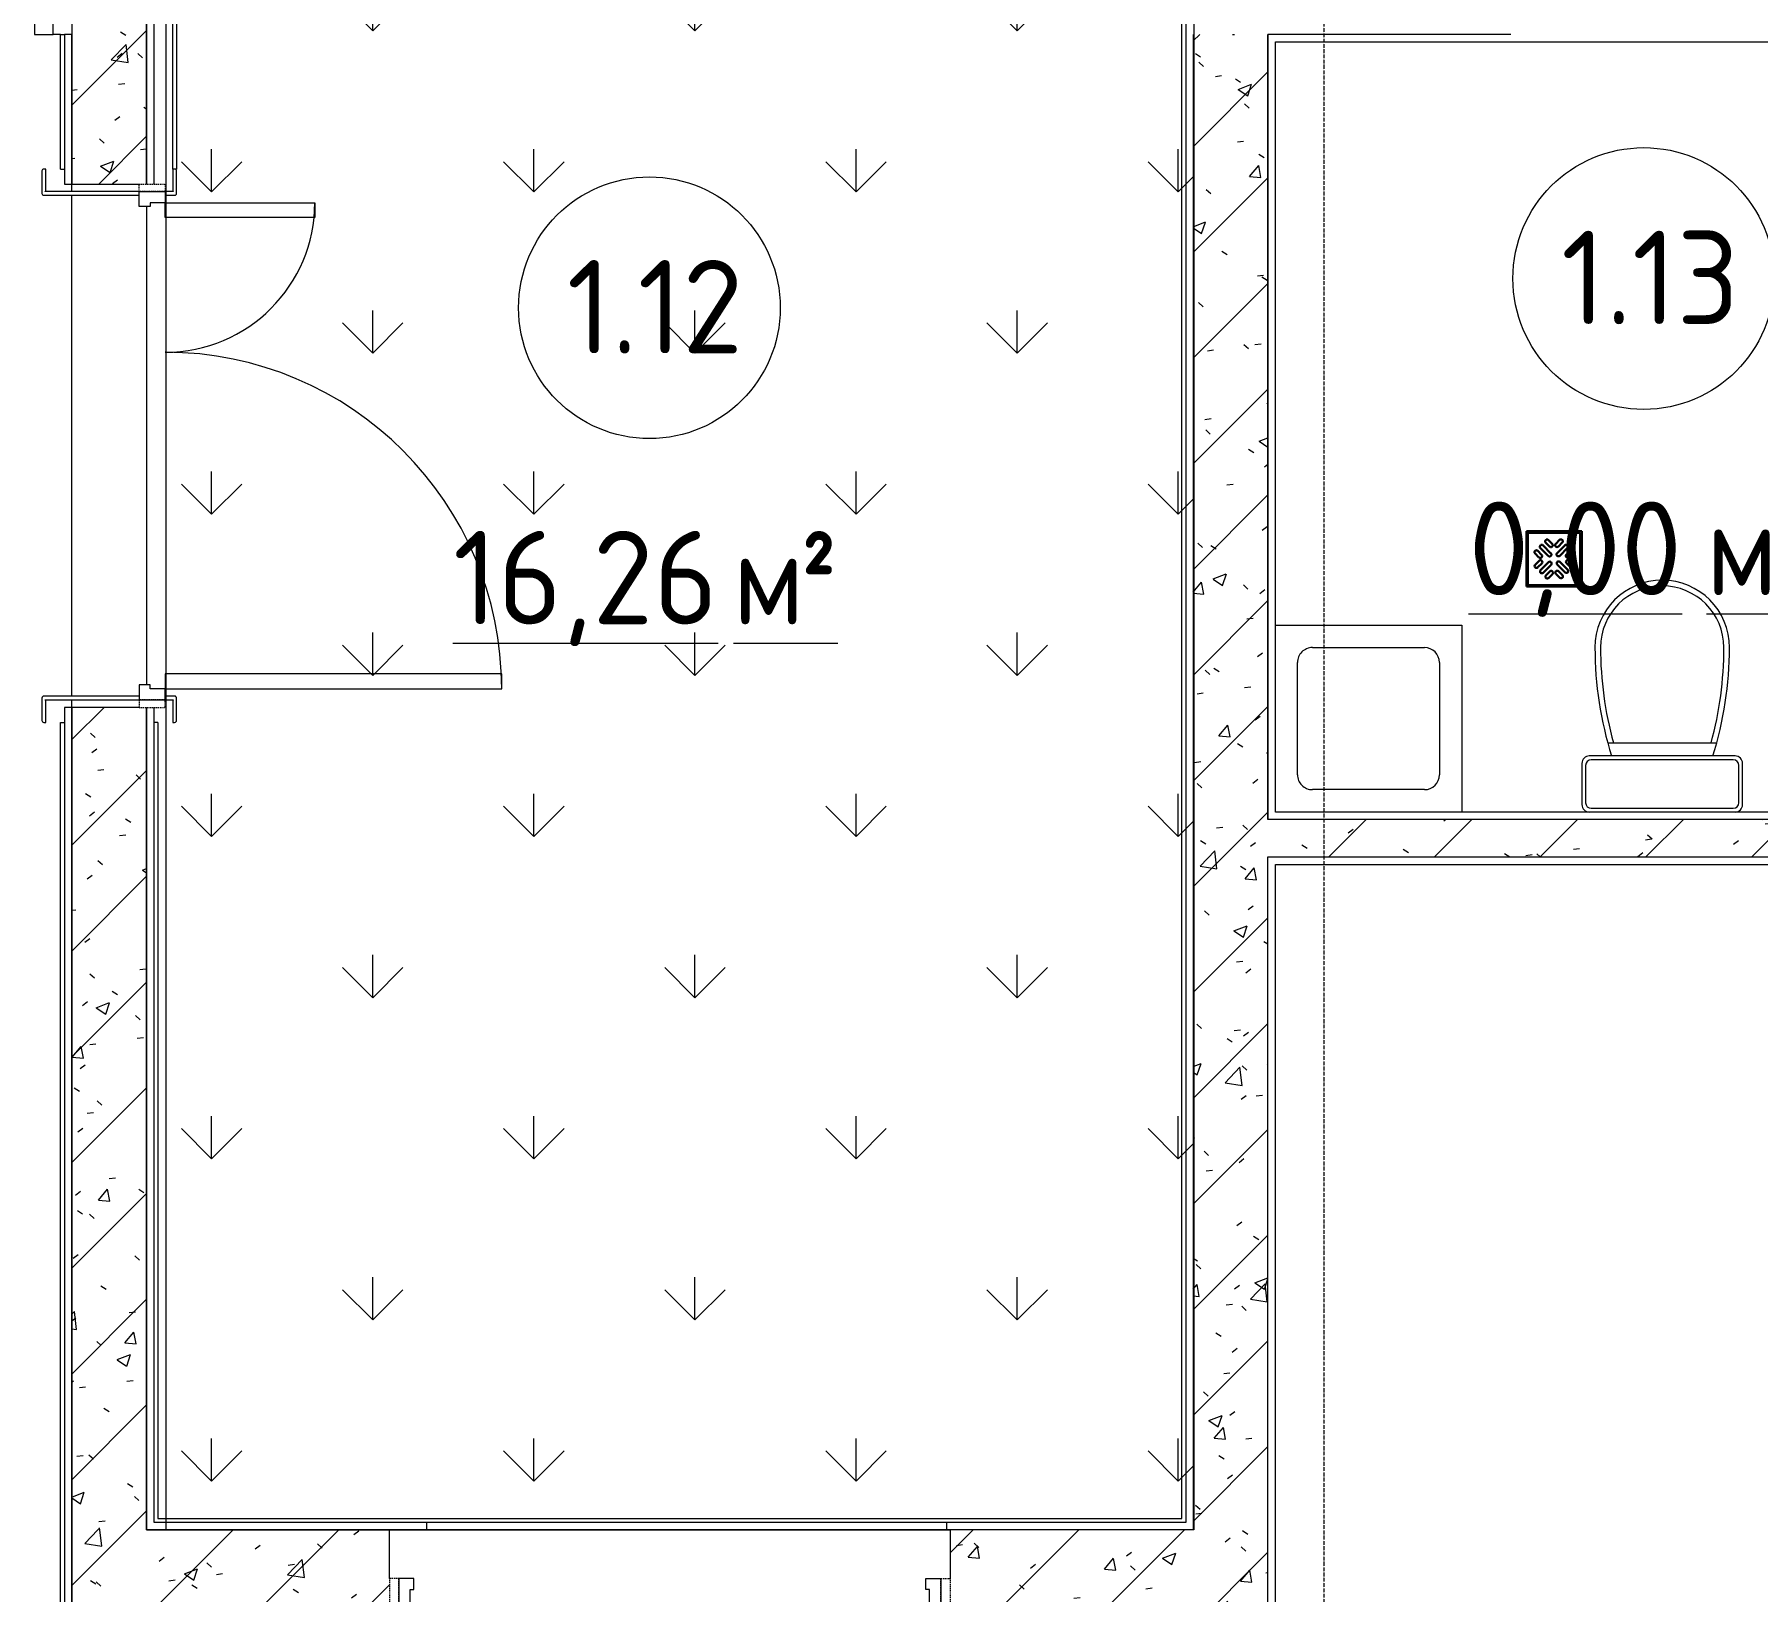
# Model space of a CAD drawing. Header units: millimetres. Extents: x -584918 to 2941280, y 3000189 to 4229862.
# Drawn here: x -435135 to -430525, y 3674110 to 3678275 of the extents above; entities that cross this region are included whole.
import ezdxf

# ---------------------------------------------------------------- set-up
doc = ezdxf.new("R2010")
doc.units = ezdxf.units.MM
doc.linetypes.add('ASVP_Невидимые', pattern=[5, 3, -2])
doc.linetypes.add('ASVP_Осевая', pattern=[14, 10, -2, 0, -2])
for name, color, linetype, lineweight in [('Витраж', 7, 'Continuous', 0), ('Двери', 7, 'Continuous', 0), ('Линии', 7, 'Continuous', 0), ('Марки помещений', 7, 'Continuous', 0), ('Обобщенные модели', 7, 'Continuous', 0), ('Перекрытие', 7, 'Continuous', 0), ('Сантехника', 7, 'Continuous', 0), ('Стены внутренние', 7, 'Continuous', 0), ('Стены наружные', 7, 'Continuous', 0), ('Стены несущие', 7, 'Continuous', 0), ('Стены отделка', 7, 'Continuous', 0), ('экспертиза условные обозначения', 1, 'Continuous', 0)]:
    doc.layers.add(name, color=color, linetype=linetype, lineweight=lineweight)
doc.styles.add('GOST Common_2', font='', dxfattribs={"height": 500})
doc.styles.add('GOST Common_3', font='', dxfattribs={"width": 0.9, "height": 500})
doc.styles.get('GOST Common_2').set_extended_font_data('GOST Common')
doc.styles.get('GOST Common_3').set_extended_font_data('GOST Common')
pattern_1 = [(45, (-437515.92, 3663725.22), (-141.4214, 141.4214), [])]
pattern_2 = [(50, (-437515.92, 3663725.22), (364.368, -31.8783), [38.1, -419.1]), (355, (-437515.92, 3663725.2), (-70.486, 382.113), [30.48, -335.28]), (100.451, (-437485.56, 3663722.56), (293.885, 350.2334), [32.38, -356.18]), (46.184, (-437515.92, 3663826.8), (542.158, -84.086), [57.15, -628.65]), (96.636, (-437470.74, 3663819.8), (474.805, 494.855), [48.57, -534.27]), (351.184, (-437515.9, 3663826.8), (474.81, 494.85), [45.72, -502.92]), (21, (-437465.12, 3663801.42), (303.2285, -204.5305), [38.1, -419.1]), (326, (-437465.12, 3663801.4), (123.604, 368.376), [30.48, -335.28]), (71.451, (-437439.86, 3663784.37), (426.834, 163.843), [32.38, -356.18]), (37.5, (-437515.92, 3663725.22), (6.1766, 169.1102), [16.764, -314.452, 16.764, -323.596, -336.55]), (37.5, (-437515.92, 3663725.22), (6.1766, 169.1102), [-671.576, 16.764, -319.786]), (7.5, (-437515.92, 3663725.22), (133.6389, 200.3615), [16.764, -177.292, 16.764, -306.832, -128.27]), (7.5, (-437515.92, 3663725.22), (133.6389, 200.3615), [-517.652, 16.764, -111.506]), (327.5, (-437629.21, 3663725.22), (271.1818, -11.4584), [16.764, -110.236, 16.764, -379.476, -525.78]), (327.5, (-437629.21, 3663725.22), (271.1818, -11.4584), [-523.24, 16.764, -509.016]), (317.5, (-437680, 3663725.22), (296.2585, 50.853), [16.764, -148.336, 16.764, -246.38, -373.38]), (317.5, (-437680, 3663725.22), (296.2585, 50.853), [-428.244, 16.764, -356.616])]

# ---------------------------------------------------------------- blocks, each defined once
blk = doc.blocks.new('VK_02_Поддон_ПУИ_без крана - VK_02_Поддон_ПУИ_без крана-V189-АР Этаж 01')
at = {"layer": 'Сантехника', "color": 253, "true_color": 0xaaaaaa}
for p, q in [((-250, -500), (-250, 0)), ((-150, -60), (150, -60)), ((-190, -400), (-190, -100)), ((190, -100), (190, -400)), ((150, -440), (-150, -440)), ((249, -500), (-250, -500))]:
    blk.add_line(p, q, dxfattribs=at)
for centre, start, end in [((-150, -100), 90, 180), ((150, -100), 360, 90), ((-150, -400), 180, 270), ((150, -400), 270, 0)]:
    blk.add_arc(centre, 40, start, end, dxfattribs=at)
blk = doc.blocks.new('ADSK_Трап_ПП_Вертикальный - DN50-V195-АР Этаж 01')
at = {"layer": 'Сантехника', "lineweight": 30}
for p, q in [((74, 74), (-74, 74)), ((-74, 74), (-74, -74)), ((-70, 70), (70, 70)), ((-70, -70), (-70, 70)), ((-15.4, 50.5), (-4.7, 39.9)), ((14.9, 51), (4.3, 40.4)), ((70, 70), (70, -70)), ((74, -74), (74, 74)), ((-51, 14.9), (-40.4, 4.3)), ((-43.9, 22), (-33.3, 11.4)), ((-15.5, 8), (-36.7, 29.2)), ((-8.4, 15), (-29.6, 36.2)), ((-22.4, 43.4), (-11.8, 32.8)), ((8, 15.5), (29.2, 36.7)), ((22, 43.9), (11.4, 33.3)), ((15, 8.4), (36.2, 29.6)), ((43.4, 22.4), (32.8, 11.8)), ((50.5, 15.4), (39.9, 4.7)), ((-50.5, -15.4), (-39.9, -4.7)), ((-43.4, -22.4), (-32.8, -11.8)), ((-15, -8.4), (-36.2, -29.6)), ((-8, -15.5), (-29.2, -36.7)), ((-22, -43.9), (-11.4, -33.3)), ((-14.9, -51), (-4.3, -40.4)), ((15.4, -50.5), (4.7, -39.9)), ((8.4, -15), (29.6, -36.2)), ((22.4, -43.4), (11.8, -32.8)), ((15.5, -8), (36.7, -29.2)), ((43.9, -22), (33.3, -11.4)), ((51, -14.9), (40.4, -4.3)), ((-74, -74), (74, -74)), ((70, -70), (-70, -70))]:
    blk.add_line(p, q, dxfattribs=at)
for centre, radius, start, end in [((-18.9, 47), 5, 45, 225), ((18.4, 47.4), 5, 315, 135), ((-47.4, 18.4), 5, 45, 225), ((-36.8, 7.8), 5, 225, 45), ((-33.2, 32.7), 4.99, 45, 225), ((-12, 11.5), 4.99, 225, 45), ((-8.3, 36.4), 5, 225, 45), ((7.8, 36.8), 5, 135, 315), ((11.5, 12), 4.99, 135, 315), ((32.7, 33.2), 4.99, 315, 135), ((36.4, 8.3), 5, 135, 315), ((47, 18.9), 5, 315, 135), ((-47, -18.9), 5, 135, 315), ((-36.4, -8.3), 5, 315, 135), ((-32.7, -33.2), 4.99, 135, 315), ((-18.4, -47.4), 5, 135, 315), ((-11.5, -12), 4.99, 315, 135), ((-7.8, -36.8), 5, 315, 135), ((8.3, -36.4), 5, 45, 225), ((12, -11.5), 4.99, 45, 225), ((18.9, -47), 5, 225, 45), ((33.2, -32.7), 4.99, 225, 45), ((36.8, -7.8), 5, 45, 225), ((47.4, -18.4), 5, 225, 45)]:
    blk.add_arc(centre, radius, start, end, dxfattribs=at)
blk = doc.blocks.new('ВК_Домодедово_rvt-1-АР Этаж 01')
at = {"layer": 'Сантехника', "color": 253, "lineweight": 9, "true_color": 0xaaaaaa}
blk.add_blockref('ADSK_Трап_ПП_Вертикальный - DN50-V195-АР Этаж 01', (6446.6, 13146.4), dxfattribs=at)
at = {"layer": 'Сантехника', "color": 253, "lineweight": 9, "true_color": 0xaaaaaa, "rotation": 180}
blk.add_blockref('VK_02_Поддон_ПУИ_без крана - VK_02_Поддон_ПУИ_без крана-V189-АР Этаж 01', (5949.9, 12469.3), dxfattribs=at)
blk = doc.blocks.new('ASVP_ДверьСтальная_2 полотна с фрамугой - _Д10 1450х3050h-7863505-АР Этаж 01')
at = {"layer": 'Двери', "lineweight": 18}
for p, q in [((-695, 1000), (-655, 1000)), ((-695, 100), (-695, 1000)), ((-655, 1000), (-655, 100)), ((695, 590), (655, 590)), ((655, 590), (655, 100)), ((695, 100), (695, 590)), ((-725, 100), (-695, 100)), ((-725, 30), (-725, 100)), ((-655, 100), (-695, 100)), ((-695, 100), (-695, 60)), ((655, 100), (695, 100)), ((725, 100), (695, 100)), ((695, 100), (695, 60)), ((725, 30), (725, 100)), ((-695, 60), (-685, 60)), ((-685, 60), (-685, 30)), ((695, 60), (685, 60)), ((685, 60), (685, 30)), ((-685, 30), (-725, 30)), ((685, 30), (725, 30))]:
    blk.add_line(p, q, dxfattribs=at)
at = {"layer": 'Двери', "linetype": 'ASVP_Невидимые', "lineweight": 18}
for p, q in [((-750, 100), (-725, 100)), ((-750, 30), (-750, 100)), ((-725, 100), (-725, 30)), ((750, 100), (725, 100)), ((725, 100), (725, 30)), ((750, 30), (750, 100)), ((-725, 30), (-750, 30)), ((725, 30), (750, 30))]:
    blk.add_line(p, q, dxfattribs=at)
at = {"layer": 'Двери'}
for centre, radius, start, end in [((-695, 100), 900, 360, 90), ((695, 100), 490, 90, 180)]:
    blk.add_arc(centre, radius, start, end, dxfattribs=at)
blk = doc.blocks.new('Прямоугольный импост - 50х150 мм-7511836-АР Этаж 01')
at = {"layer": 'Витраж', "lineweight": 18}
for p, q in [((-50, 35), (0, 35)), ((-50, -115), (-50, 35)), ((0, 35), (0, -115)), ((0, -115), (-50, -115))]:
    blk.add_line(p, q, dxfattribs=at)
blk = doc.blocks.new('ASVP_2D_Унитаз_Слив - Унитаз для взрослых-V216-АР Этаж 01')
at = {"layer": 'Сантехника'}
for p, q in [((-254.8, 195), (36.7, 195)), ((-324.1, 140), (-324.1, 30)), ((85.9, 160), (-304.1, 160)), ((80.9, 150), (-299.1, 150)), ((105.9, 30), (105.9, 140)), ((-314.1, 135), (-314.1, 35)), ((95.9, 35), (95.9, 135)), ((-299.1, 20), (80.9, 20))]:
    blk.add_line(p, q, dxfattribs=at)
for centre, radius, start, end in [((-109.1, 450), 180, 90, 180), ((-109.1, 450), 165, 90, 180), ((-109.1, 450), 180, 0, 90), ((-109.1, 450), 165, 0, 90), ((676.9, 450), 966, 180, 197.4702), ((691.9, 450), 966, 180, 195.3062), ((-910.1, 450), 966, 344.6938, 0), ((-895.1, 450), 966, 342.5298, 0), ((-304.1, 140), 20, 90, 180), ((-299.1, 135), 15, 90, 180), ((80.9, 135), 15, 360, 90), ((85.9, 140), 20, 360, 90), ((-304.1, 30), 20, 180, 270), ((-299.1, 35), 15, 180, 270), ((80.9, 35), 15, 270, 0), ((85.9, 30), 20, 270, 360)]:
    blk.add_arc(centre, radius, start, end, dxfattribs=at)
blk = doc.blocks.new('ASVP_ДверьДеревянная_2 полотна - Межкомнатная 1300х2000h_полотна_ Г Л _1220 в свету_-7189994-АР Этаж 01')
at = {"layer": 'Двери', "lineweight": 18}
for p, q in [((650, 1050), (610, 1050)), ((610, 1050), (610, 150)), ((650, 150), (650, 1050)), ((-650, 550), (-610, 550)), ((-650, 150), (-650, 550)), ((-610, 550), (-610, 150)), ((-680, 150), (-650, 150)), ((-680, 80), (-680, 150)), ((-610, 150), (-650, 150)), ((-650, 150), (-650, 110)), ((610, 150), (650, 150)), ((680, 150), (650, 150)), ((650, 150), (650, 110)), ((680, 80), (680, 150)), ((-650, 110), (-640, 110)), ((-640, 110), (-640, 80)), ((650, 110), (640, 110)), ((640, 110), (640, 80)), ((-640, 80), (-680, 80)), ((640, 80), (680, 80))]:
    blk.add_line(p, q, dxfattribs=at)
at = {"layer": 'Двери', "linetype": 'ASVP_Невидимые', "lineweight": 18}
for p, q in [((-700, 150), (-680, 150)), ((-700, 80), (-700, 150)), ((-680, 150), (-680, 80)), ((700, 150), (680, 150)), ((680, 150), (680, 80)), ((700, 80), (700, 150)), ((-680, 80), (-700, 80)), ((680, 80), (700, 80))]:
    blk.add_line(p, q, dxfattribs=at)
at = {"layer": 'Двери'}
for centre, radius, start, end in [((650, 150), 900, 90, 180), ((-650, 150), 400, 360, 90)]:
    blk.add_arc(centre, radius, start, end, dxfattribs=at)
blk = doc.blocks.new('ASVP_НАЛИЧНИК МДФ_Двери - Наличник дверной МДФ-7488632-АР Этаж 01')
at = {"layer": 'Обобщенные модели'}
for p, q in [((-680, 250), (-680, -1)), ((-670, -5), (-670, 250)), ((670, 250), (670, -5)), ((680, -1), (680, 250)), ((-681, 0), (-740, 0)), ((-740, 0), (-740, -5)), ((-681, -1), (-681, 0)), ((740, 0), (681, 0)), ((681, 0), (681, -1)), ((740, -5), (740, 0)), ((-735, -10), (-675, -10)), ((-680, -1), (-681, -1)), ((675, -10), (735, -10)), ((681, -1), (680, -1))]:
    blk.add_line(p, q, dxfattribs=at)
for centre, start, end in [((-735, -5), 180, 270), ((-675, -5), 270, 360), ((675, -5), 180, 270), ((735, -5), 270, 360)]:
    blk.add_arc(centre, 5, start, end, dxfattribs=at)
blk = doc.blocks.new('ASVP_НАЛИЧНИК МДФ_Двери - Наличник дверной МДФ-7488626-АР Этаж 01')
at = {"layer": 'Обобщенные модели'}
for p, q in [((-681, 0), (-740, 0)), ((-740, 0), (-740, -5)), ((-681, -1), (-681, 0)), ((-680, 20), (-680, -1)), ((-670, -5), (-670, 20)), ((670, 20), (670, -5)), ((680, -1), (680, 20)), ((740, 0), (681, 0)), ((681, 0), (681, -1)), ((740, -5), (740, 0)), ((-735, -10), (-675, -10)), ((-680, -1), (-681, -1)), ((675, -10), (735, -10)), ((681, -1), (680, -1))]:
    blk.add_line(p, q, dxfattribs=at)
for centre, start, end in [((-735, -5), 180, 270), ((-675, -5), 270, 360), ((675, -5), 180, 270), ((735, -5), 270, 360)]:
    blk.add_arc(centre, 5, start, end, dxfattribs=at)
blk = doc.blocks.new('ASVP_Марка_Помещение_ДваЗначения - Номер Площадь-685795-АР Этаж 01')
at = {"layer": 'Марки помещений'}
blk.add_circle((0, 0), 3.5, dxfattribs=at)

msp = doc.modelspace()

# ---------------------------------------------------------------- hatches: boundary and pattern name
at = {"layer": 'Стены внутренние'}
h = msp.add_hatch(dxfattribs=at)
h.set_pattern_fill('FP_1', color=256, style=0, pattern_type=2)
h.set_pattern_definition(pattern_1)
h.paths.add_polyline_path([(-435011.16, 3677874.55), (-434835.026, 3677874.55), (-434835.026, 3678524.55), (-435035.026, 3678524.55), (-435035.026, 3677874.55)])
h = msp.add_hatch(dxfattribs=at)
h.set_pattern_fill('FP_2', color=256, style=0, pattern_type=2)
h.set_pattern_definition(pattern_2)
h.paths.add_polyline_path([(-435011.16, 3677874.55), (-434835.026, 3677874.55), (-434835.026, 3678524.55), (-435035.026, 3678524.55), (-435035.026, 3677874.55)])
h = msp.add_hatch(dxfattribs=at)
h.set_pattern_fill('FP_1', color=256, style=0, pattern_type=2)
h.set_pattern_definition(pattern_1)
h.paths.add_polyline_path([(-431918.097, 3674274.55), (-431835.026, 3674274.55), (-431835.026, 3678274.55), (-432035.026, 3678274.55), (-432035.026, 3674274.55)])
h = msp.add_hatch(dxfattribs=at)
h.set_pattern_fill('FP_2', color=256, style=0, pattern_type=2)
h.set_pattern_definition(pattern_2)
h.paths.add_polyline_path([(-431918.097, 3674274.55), (-431835.026, 3674274.55), (-431835.026, 3678274.55), (-432035.026, 3678274.55), (-432035.026, 3674274.55)])
h = msp.add_hatch(dxfattribs=at)
h.set_pattern_fill('FP_1', color=256, style=0, pattern_type=2)
h.set_pattern_definition(pattern_1)
h.paths.add_polyline_path([(-434835.026, 3674274.55), (-434835.026, 3676474.55), (-435035.026, 3676474.55), (-435035.026, 3674274.55), (-434979.632, 3674274.55)])
h = msp.add_hatch(dxfattribs=at)
h.set_pattern_fill('FP_2', color=256, style=0, pattern_type=2)
h.set_pattern_definition(pattern_2)
h.paths.add_polyline_path([(-434835.026, 3674274.55), (-434835.026, 3676474.55), (-435035.026, 3676474.55), (-435035.026, 3674274.55), (-434979.632, 3674274.55)])
h = msp.add_hatch(dxfattribs=at)
h.set_pattern_fill('FP_1', color=256, style=0, pattern_type=2)
h.set_pattern_definition(pattern_1)
h.paths.add_polyline_path([(-428651.951, 3676074.55), (-428335.026, 3676074.55), (-428335.026, 3676174.55), (-431835.026, 3676174.55), (-431835.026, 3676074.55), (-428885.247, 3676074.55)])
h = msp.add_hatch(dxfattribs=at)
h.set_pattern_fill('FP_2', color=256, style=0, pattern_type=2)
h.set_pattern_definition(pattern_2)
h.paths.add_polyline_path([(-428651.951, 3676074.55), (-428335.026, 3676074.55), (-428335.026, 3676174.55), (-431835.026, 3676174.55), (-431835.026, 3676074.55), (-428885.247, 3676074.55)])
h = msp.add_hatch(dxfattribs=at)
h.set_pattern_fill('FP_1', color=256, style=0, pattern_type=2)
h.set_pattern_definition(pattern_1)
h.paths.add_polyline_path([(-434977.88, 3674074.55), (-434185.026, 3674074.55), (-434185.026, 3674274.55), (-435035.026, 3674274.55), (-435035.026, 3674074.55)])
h.paths.add_polyline_path([(-432135.026, 3674074.55), (-432035.026, 3674074.55), (-432035.026, 3674274.55), (-432685.026, 3674274.55), (-432685.026, 3674074.55), (-432185.026, 3674074.55)])
h = msp.add_hatch(dxfattribs=at)
h.set_pattern_fill('FP_2', color=256, style=0, pattern_type=2)
h.set_pattern_definition(pattern_2)
h.paths.add_polyline_path([(-434977.88, 3674074.55), (-434185.026, 3674074.55), (-434185.026, 3674274.55), (-435035.026, 3674274.55), (-435035.026, 3674074.55)])
h.paths.add_polyline_path([(-432135.026, 3674074.55), (-432035.026, 3674074.55), (-432035.026, 3674274.55), (-432685.026, 3674274.55), (-432685.026, 3674074.55), (-432185.026, 3674074.55)])
at = {"layer": 'Стены наружные'}
h = msp.add_hatch(dxfattribs=at)
h.set_pattern_fill('FP_1', color=256, style=0, pattern_type=2)
h.set_pattern_definition(pattern_1)
h.paths.add_polyline_path([(-431835.026, 3673074.55), (-431835.026, 3674274.55), (-432035.026, 3674274.55), (-432035.026, 3673074.55)])
h = msp.add_hatch(dxfattribs=at)
h.set_pattern_fill('FP_2', color=256, style=0, pattern_type=2)
h.set_pattern_definition(pattern_2)
h.paths.add_polyline_path([(-431835.026, 3673074.55), (-431835.026, 3674274.55), (-432035.026, 3674274.55), (-432035.026, 3673074.55)])
at = {"layer": 'экспертиза условные обозначения'}
h = msp.add_hatch(dxfattribs=at)
h.set_pattern_fill('GRASS', color=3, scale=24)
h.set_pattern_definition([(90, (-478209.37, 3564622.25), (-431.0523, 431.0523), [114.3, -747.8046]), (45, (-478209.37, 3564622.25), (-431.0523, 431.0523), [114.3, -495.3]), (135, (-478209.37, 3564622.25), (-431.0523, -431.0523), [114.3, -495.3])])
edge = h.paths.add_edge_path()
edge.add_line((-438292.262, 3686569.652), (-430259.503, 3683333.416))
edge.add_line((-430259.503, 3683333.416), (-428543.593, 3682641.93))
edge.add_line((-428543.593, 3682641.93), (-415272.751, 3677293.979))
edge.add_line((-415272.751, 3677293.979), (-415982.926, 3675531.693))
edge.add_line((-415982.926, 3675531.693), (-415982.926, 3673474.55))
edge.add_line((-415982.926, 3673474.55), (-417482.926, 3673474.55))
edge.add_line((-417482.926, 3673474.55), (-417482.926, 3676136.17))
edge.add_line((-417482.926, 3676136.17), (-421682.926, 3677828.708))
edge.add_line((-421682.926, 3677828.708), (-421682.926, 3677774.55))
edge.add_line((-421682.926, 3677774.55), (-423032.926, 3677774.55))
edge.add_line((-423032.926, 3677774.55), (-423032.926, 3678372.737))
edge.add_line((-423032.926, 3678372.737), (-424526.313, 3678974.55))
edge.add_line((-424526.313, 3678974.55), (-426708.102, 3678974.55))
edge.add_line((-426708.102, 3678974.55), (-426708.102, 3679852.235))
edge.add_line((-426708.102, 3679852.235), (-428273.224, 3680482.499))
edge.add_line((-428273.224, 3680482.499), (-430623.41, 3681425.916))
edge.add_arc((-430932.926, 3680370.36), 1100, 73.65753, 174.564886)
edge.add_line((-432027.98, 3680474.55), (-434782.926, 3680474.55))
edge.add_line((-434782.926, 3680474.55), (-434782.926, 3683107.812))
edge.add_line((-434782.926, 3683107.812), (-439002.437, 3684807.366))
edge.add_line((-439002.437, 3684807.366), (-438292.262, 3686569.652))
h = msp.add_hatch(dxfattribs=at)
h.set_pattern_fill('GRASS', color=4, scale=24)
h.set_pattern_definition([(90, (-466559.37, 3548537.25), (-431.0523, 431.0523), [114.3, -747.8046]), (45, (-466559.37, 3548537.25), (-431.0523, 431.0523), [114.3, -495.3]), (135, (-466559.37, 3548537.25), (-431.0523, -431.0523), [114.3, -495.3])])
h.paths.add_polyline_path([(-434782.926, 3674274.55), (-434782.926, 3680274.55), (-432032.926, 3680274.55), (-432032.926, 3674274.55)])

# ---------------------------------------------------------------- linework, layer by layer
at = {"layer": 'Линии', "linetype": 'ASVP_Осевая'}
msp.add_line((-431685.026, 3679024.55), (-431685.026, 3672024.55), dxfattribs=at)
at = {"layer": 'Перекрытие'}
for p, q in [((-435065.026, 3678274.55), (-435085.026, 3678274.55)), ((-435035.026, 3677854.55), (-435035.026, 3677874.55)), ((-435035.026, 3676504.55), (-435035.026, 3677844.55)), ((-434835.026, 3677814.55), (-434835.026, 3676534.55)), ((-435035.026, 3676474.55), (-435035.026, 3676494.55))]:
    msp.add_line(p, q, dxfattribs=at)
at = {"layer": 'Стены внутренние'}
for p, q in [((-432065.026, 3676022.955), (-432065.026, 3680164.55)), ((-434765.026, 3677914.55), (-434765.026, 3678484.55)), ((-434755.026, 3678484.55), (-434755.026, 3677914.55)), ((-435065.026, 3677914.55), (-435065.026, 3678274.55)), ((-435065.026, 3678274.55), (-435055.026, 3678274.55)), ((-435065.026, 3677914.55), (-435055.026, 3677914.55)), ((-434755.026, 3677914.55), (-434760.026, 3677914.55)), ((-435065.026, 3671304.55), (-435065.026, 3676434.55)), ((-435065.026, 3676434.55), (-435055.026, 3676434.55)), ((-434805.026, 3676434.55), (-434815.026, 3676434.55)), ((-434805.026, 3676434.55), (-434805.026, 3674304.55)), ((-432065.026, 3674304.55), (-432065.026, 3676024.55)), ((-434805.026, 3674304.55), (-432065.026, 3674304.55)), ((-432695.026, 3674294.55), (-434085.026, 3674294.55)), ((-434085.026, 3674274.55), (-432695.026, 3674274.55))]:
    msp.add_line(p, q, dxfattribs=at)
at = {"layer": 'Стены несущие'}
for p, q in [((-435035.026, 3678524.55), (-435035.026, 3677874.55)), ((-434835.026, 3677874.55), (-434835.026, 3678524.55)), ((-432035.026, 3678274.55), (-432035.026, 3674274.55)), ((-431835.026, 3676174.55), (-431835.026, 3678274.55)), ((-435035.026, 3677874.55), (-434855.026, 3677874.55)), ((-434855.026, 3676474.55), (-435035.026, 3676474.55)), ((-435035.026, 3676474.55), (-435035.026, 3671674.55)), ((-434835.026, 3674274.55), (-434835.026, 3676474.55)), ((-428335.026, 3676174.55), (-431835.026, 3676174.55)), ((-431835.026, 3673074.55), (-431835.026, 3676074.55)), ((-431835.026, 3676074.55), (-428335.026, 3676074.55)), ((-434185.026, 3674274.55), (-434835.026, 3674274.55)), ((-434185.026, 3674144.55), (-434185.026, 3674274.55)), ((-432035.026, 3674274.55), (-432685.026, 3674274.55)), ((-432685.026, 3674274.55), (-432685.026, 3674144.55))]:
    msp.add_line(p, q, dxfattribs=at)
at = {"layer": 'Стены отделка'}
for p, q in [((-432055.026, 3680174.55), (-432055.026, 3674294.55)), ((-434835.026, 3678524.55), (-434835.026, 3677874.55)), ((-434815.026, 3677874.55), (-434815.026, 3678524.55)), ((-435035.026, 3678274.55), (-435055.026, 3678274.55)), ((-435055.026, 3678274.55), (-435055.026, 3677874.55)), ((-435035.026, 3677874.55), (-435035.026, 3678274.55)), ((-431835.026, 3678274.55), (-431835.026, 3676174.55)), ((-431185.026, 3678274.55), (-431835.026, 3678274.55)), ((-431815.026, 3676194.55), (-431815.026, 3678254.55)), ((-431815.026, 3678254.55), (-431185.026, 3678254.55)), ((-431185.026, 3678254.55), (-430485.026, 3678254.55)), ((-435055.026, 3677874.55), (-435035.026, 3677874.55)), ((-435055.026, 3676474.55), (-435055.026, 3671294.55)), ((-435035.026, 3676474.55), (-435055.026, 3676474.55)), ((-435035.026, 3671274.55), (-435035.026, 3676474.55)), ((-434835.026, 3676474.55), (-434835.026, 3674274.55)), ((-434815.026, 3674294.55), (-434815.026, 3676474.55)), ((-431835.026, 3676174.55), (-431835.026, 3676174.55)), ((-428355.026, 3676194.55), (-431815.026, 3676194.55)), ((-431815.026, 3673094.55), (-431815.026, 3676054.55)), ((-431815.026, 3676054.55), (-428355.026, 3676054.55)), ((-434835.026, 3674274.55), (-434085.026, 3674274.55)), ((-434085.026, 3674294.55), (-434815.026, 3674294.55)), ((-434085.026, 3674274.55), (-434085.026, 3674294.55)), ((-432055.026, 3674294.55), (-432695.026, 3674294.55)), ((-432695.026, 3674294.55), (-432695.026, 3674274.55)), ((-432695.026, 3674274.55), (-432685.026, 3674274.55))]:
    msp.add_line(p, q, dxfattribs=at)
at = {"layer": 'экспертиза условные обозначения', "color": 4}
msp.add_lwpolyline([(-434782.926, 3674274.55), (-434782.926, 3680274.55), (-432032.926, 3680274.55), (-432032.926, 3674274.55), (-434782.926, 3674274.55)], dxfattribs=at)

# ---------------------------------------------------------------- block references
msp.add_blockref('ВК_Домодедово_rvt-1-АР Этаж 01', (-437515.924, 3663725.217))
at = {"layer": 'Витраж', "extrusion": (0, 0, -1), "rotation": 180}
msp.add_blockref('Прямоугольный импост - 50х150 мм-7511836-АР Этаж 01', (435085.026, 3678309.55), dxfattribs=at)
at = {"layer": 'Двери'}
for name, p, rotation in [('ASVP_ДверьДеревянная_2 полотна - Межкомнатная 1300х2000h_полотна_ Г Л _1220 в свету_-7189994-АР Этаж 01', (-434935.026, 3677174.55), 269.9999999999999), ('ASVP_ДверьСтальная_2 полотна с фрамугой - _Д10 1450х3050h-7863505-АР Этаж 01', (-433435.026, 3674174.55), 180)]:
    msp.add_blockref(name, p, dxfattribs=dict(at, rotation=rotation))
at = {"layer": 'Марки помещений', "xscale": 99.99999999999993, "yscale": 99.99999999999993, "zscale": 99.99999999999993}
for p in [(-430829.542, 3677621.766), (-433489.688, 3677543.52)]:
    msp.add_blockref('ASVP_Марка_Помещение_ДваЗначения - Номер Площадь-685795-АР Этаж 01', p, dxfattribs=at)
at = {"layer": 'Обобщенные модели'}
for name, p, rotation in [('ASVP_НАЛИЧНИК МДФ_Двери - Наличник дверной МДФ-7488632-АР Этаж 01', (-435105.026, 3677174.55), 269.9999999999999), ('ASVP_НАЛИЧНИК МДФ_Двери - Наличник дверной МДФ-7488626-АР Этаж 01', (-434765.026, 3677174.55), 89.99999999999972)]:
    msp.add_blockref(name, p, dxfattribs=dict(at, rotation=rotation))
at = {"layer": 'Сантехника'}
msp.add_blockref('ASVP_2D_Унитаз_Слив - Унитаз для взрослых-V216-АР Этаж 01', (-430670.951, 3676184.55), dxfattribs=at)

# ---------------------------------------------------------------- texts
at = {"layer": 'Марки помещений', "char_height": 250, "attachment_point": 1}
for s, insert, width, style in [('1.13', (-431050.5, 3677749.491), 548.35425, 'GOST Common_2'), ('1.12', (-433710.645, 3677671.245), 548.35425, 'GOST Common_2'), ('\\L0,00 ', (-431298.436, 3677024.961), 772.02506, 'GOST Common_2'), ('\\L16,26 ', (-434015.281, 3676946.714), 909.11362, 'GOST Common_2'), ('\\L\\fGOST Common|b0|i0|c238|p34|;\\W.9;\\L²', (-433086.594, 3676946.714), 165.94931, 'GOST Common_3'), ('\\L\\fGOST Common|b0|i0|c204|p34|;\\W.9;\\Lм', (-430661.452, 3677024.961), 216.45562, 'GOST Common_2'), ('\\L\\fGOST Common|b0|i0|c204|p34|;\\W.9;\\Lм', (-433265.188, 3676946.714), 216.45562, 'GOST Common_2')]:
    msp.add_mtext(s, dxfattribs=dict(at, insert=insert, width=width, style=style))

doc.saveas('drawing.dxf')
